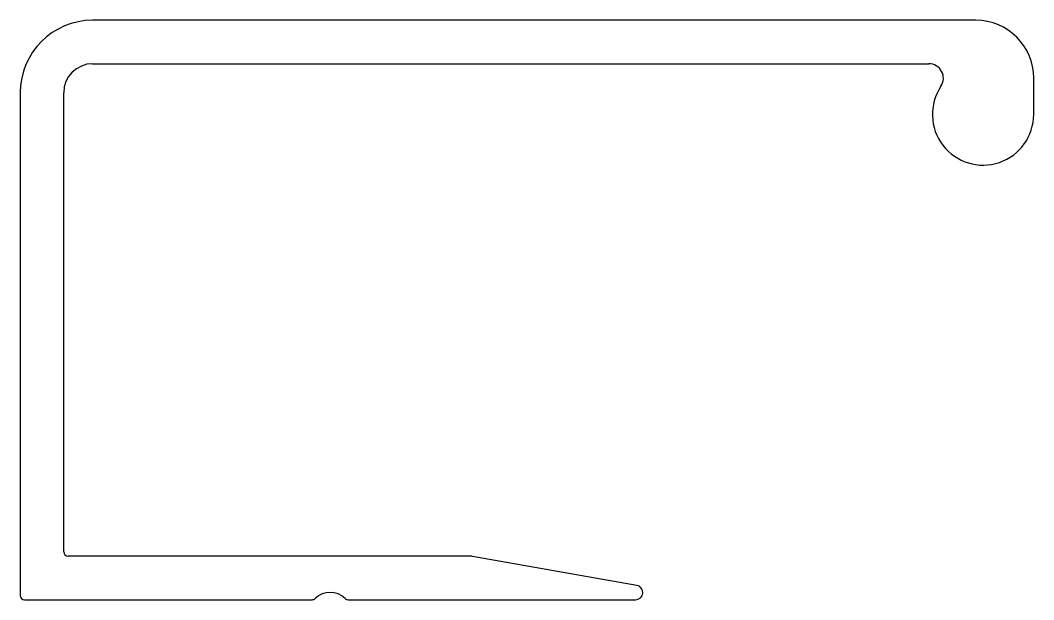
# Model space of a CAD drawing. Extents: x 3544.3 to 3614.3, y 1267.8 to 1307.8.
import ezdxf

# ---------------------------------------------------------------- set-up
doc = ezdxf.new("R2010")
doc.units = 0
doc.layers.get('0').update_dxf_attribs({"linetype": 'CONTINUOUS'})

msp = doc.modelspace()

# ---------------------------------------------------------------- linework, layer by layer
for p, q in [((3610.261, 1307.839), (3549.261, 1307.839)), ((3549.261, 1304.839), (3607.019, 1304.839)), ((3614.261, 1301.339), (3614.261, 1303.839)), ((3544.261, 1302.839), (3544.261, 1268.139)), ((3547.261, 1271.139), (3547.261, 1302.839)), ((3575.418, 1270.839), (3547.561, 1270.839)), ((3586.848, 1268.831), (3575.505, 1270.831)), ((3544.561, 1267.839), (3564.416, 1267.839)), ((3566.906, 1267.839), (3586.761, 1267.839))]:
    msp.add_line(p, q)
for centre, radius, start, end in [((3549.261, 1302.839), 5, 90, 180), ((3610.261, 1303.839), 4, 0, 90), ((3549.261, 1302.839), 2, 90, 180), ((3607.019, 1303.839), 1, 326.25101, 90), ((3610.761, 1301.339), 3.5, 146.25101, 0), ((3547.561, 1271.139), 0.3, 180, 270), ((3575.418, 1270.339), 0.5, 80, 90), ((3586.761, 1268.339), 0.5, 270, 80), ((3544.561, 1268.139), 0.3, 180, 270), ((3564.416, 1268.139), 0.3, 270, 313.76174), ((3565.661, 1266.839), 1.5, 46.23826, 133.76174), ((3566.906, 1268.139), 0.3, 226.23826, 270)]:
    msp.add_arc(centre, radius, start, end)

doc.saveas('drawing.dxf')
